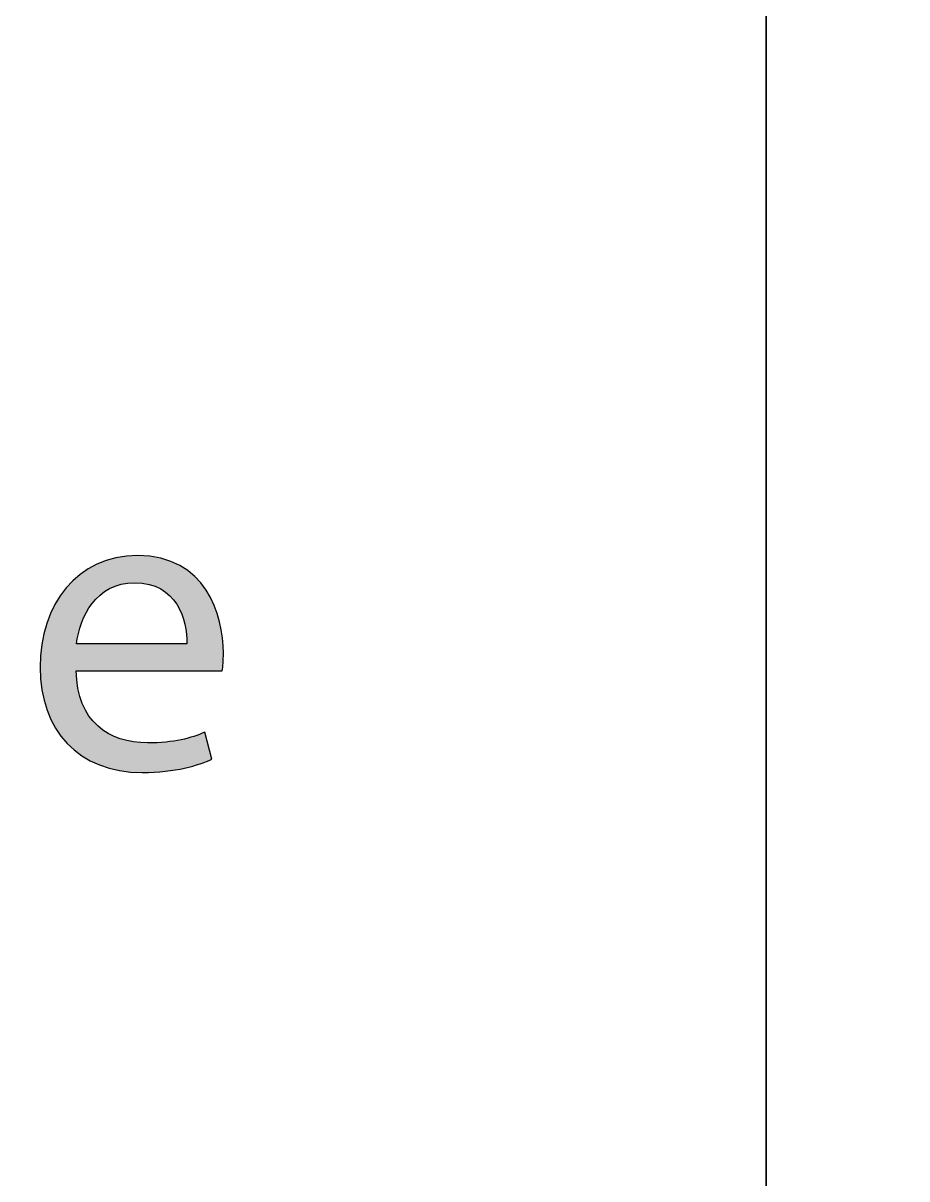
# Model space of a CAD drawing. Extents: x 0 to 360, y -268 to 0.
# Drawn here: x 261.81 to 267.99, y -180.27 to -172.2 of the extents above; entities that cross this region are included whole.
import ezdxf

# ---------------------------------------------------------------- set-up
doc = ezdxf.new("R2010")
doc.units = 0
doc.layers.add('LAYER_1', color=7, linetype='CONTINUOUS')

# ---------------------------------------------------------------- blocks, each defined once
blk = doc.blocks.new('*U286')
at = {"layer": 'LAYER_1', "color": 250}
for points in [[(262.3505, -176.1944), (262.3456, -175.9721), (262.3505, -175.9701)], [(262.3824, -176.1699), (262.3505, -175.9701), (262.3824, -175.9574)], [(262.3925, -176.1638), (262.3824, -175.9574), (262.3925, -175.9534)], [(262.4082, -176.1543), (262.3925, -175.9534), (262.4082, -175.9491)], [(262.4138, -176.151), (262.4082, -175.9491), (262.4138, -175.9476)], [(262.4175, -176.1487), (262.4138, -175.9476), (262.4175, -175.9466)], [(262.4559, -176.1316), (262.4175, -175.9466), (262.4559, -175.9361)], [(262.4617, -176.1298), (262.4559, -175.9361), (262.4617, -175.9345)], [(262.4866, -176.1221), (262.4617, -175.9345), (262.4866, -175.9306)], [(262.4918, -176.1205), (262.4866, -175.9306), (262.4918, -175.9298)], [(262.4976, -176.1187), (262.4918, -175.9298), (262.4976, -175.9288)], [(262.535, -176.1121), (262.4976, -175.9288), (262.535, -175.9229)], [(262.5429, -176.1107), (262.535, -175.9229), (262.5429, -175.9225)], [(262.5639, -176.1095), (262.5429, -175.9225), (262.5639, -175.9215)], [(262.5836, -176.1084), (262.5639, -175.9215), (262.5836, -175.9204)], [(262.5917, -176.1079), (262.5836, -175.9204), (262.5917, -175.92)], [(262.6124, -176.1091), (262.5917, -175.92), (262.6124, -175.919)], [(262.5917, -176.1079), (262.5917, -175.92), (262.6124, -176.1091)], [(262.6124, -176.1091), (262.6124, -175.919), (262.6447, -176.1109)], [(262.6447, -176.1109), (262.6447, -175.9208), (262.6455, -176.111)], [(262.6455, -176.111), (262.6455, -175.9208), (262.6813, -176.1174)], [(262.6813, -176.1174), (262.6813, -175.9228), (262.6926, -176.1195)], [(262.6926, -176.1195), (262.6926, -175.9234), (262.6977, -176.1211)], [(262.6977, -176.1211), (262.6977, -175.9237), (262.7357, -176.1331)], [(262.7357, -176.1331), (262.7357, -175.9304), (262.7743, -176.1513)], [(262.7743, -176.1513), (262.7743, -175.9371), (262.775, -176.1518)], [(262.775, -176.1518), (262.775, -175.9373), (262.8057, -176.1717)], [(262.8057, -176.1717), (262.8057, -175.9468), (262.8084, -176.1735)], [(262.8084, -176.1735), (262.8084, -175.9476), (262.8102, -176.175)], [(262.8102, -176.175), (262.8102, -175.9482), (262.8384, -176.1992)], [(262.8384, -176.1992), (262.8384, -175.9569), (262.8448, -176.2062)], [(262.8448, -176.2062), (262.8448, -175.9589), (262.8644, -176.2278)], [(262.8644, -176.2278), (262.8644, -175.968), (262.8867, -176.259)], [(262.2111, -176.4228), (262.199, -176.0607), (262.2111, -176.0502)], [(262.2209, -176.39), (262.2111, -176.0502), (262.2209, -176.0435)], [(262.2234, -176.3845), (262.2209, -176.0435), (262.2234, -176.0418)], [(262.2264, -176.3779), (262.2234, -176.0418), (262.2264, -176.0397)], [(262.2529, -176.3186), (262.2264, -176.0397), (262.2529, -176.0214)], [(262.267, -176.2947), (262.2529, -176.0214), (262.267, -176.0116)], [(262.273, -176.2846), (262.267, -176.0116), (262.273, -176.0085)], [(262.2733, -176.2841), (262.273, -176.0085), (262.2733, -176.0083)], [(262.2821, -176.2718), (262.2733, -176.0083), (262.2821, -176.0036)], [(262.2959, -176.2522), (262.2821, -176.0036), (262.2959, -175.9962)], [(262.3217, -176.222), (262.2959, -175.9962), (262.3217, -175.9824)], [(262.3275, -176.2164), (262.3217, -175.9824), (262.3275, -175.9792)], [(262.3346, -176.2096), (262.3275, -175.9792), (262.3346, -175.9764)], [(262.3456, -176.1991), (262.3346, -175.9764), (262.3456, -175.9721)], [(262.8867, -176.259), (262.8867, -175.9783), (262.9055, -176.292)], [(262.9055, -176.292), (262.9055, -175.987), (262.9072, -176.2958)], [(262.9072, -176.2958), (262.9072, -175.9878), (262.917, -176.3177)], [(262.917, -176.3177), (262.917, -175.994), (262.921, -176.3265)], [(262.921, -176.3265), (262.921, -175.9966), (262.94, -176.3881)], [(262.94, -176.3881), (262.94, -176.0087), (262.943, -176.3976)], [(262.943, -176.3976), (262.943, -176.0105), (262.9544, -176.4681)], [(262.9544, -176.4681), (262.9544, -176.0178), (262.9569, -176.5338)], [(262.1598, -177.2664), (262.1211, -176.1363), (262.1598, -176.0947)], [(262.1697, -177.2757), (262.1598, -176.0947), (262.1697, -176.0861)], [(262.1598, -177.2664), (262.1598, -176.0947), (262.1697, -177.2757)], [(262.1838, -177.2863), (262.1697, -176.0861), (262.1838, -176.0739)], [(262.1697, -177.2757), (262.1697, -176.0861), (262.1838, -177.2863)], [(262.1866, -176.7225), (262.1838, -176.0739), (262.1866, -176.0715)], [(262.1958, -176.4811), (262.1866, -176.0715), (262.1958, -176.0635)], [(262.199, -176.4629), (262.1958, -176.0635), (262.199, -176.0607)], [(262.0719, -177.1705), (262.0398, -176.2525), (262.0719, -176.1997)], [(262.0778, -177.1791), (262.0719, -176.1997), (262.0778, -176.1919)], [(262.0719, -177.1705), (262.0719, -176.1997), (262.0778, -177.1791)], [(262.1134, -177.2209), (262.0778, -176.1919), (262.1134, -176.1447)], [(262.0778, -177.1791), (262.0778, -176.1919), (262.1134, -177.2209)], [(262.1211, -177.23), (262.1134, -176.1447), (262.1211, -176.1363)], [(262.1134, -177.2209), (262.1134, -176.1447), (262.1211, -177.23)], [(262.1211, -177.23), (262.1211, -176.1363), (262.1598, -177.2664)], [(262.0355, -177.1154), (262.0073, -176.3177), (262.0355, -176.2596)], [(262.0398, -177.1233), (262.0355, -176.2596), (262.0398, -176.2525)], [(262.0355, -177.1154), (262.0355, -176.2596), (262.0398, -177.1233)], [(262.0398, -177.1233), (262.0398, -176.2525), (262.0719, -177.1705)], [(262.0043, -177.0558), (261.9804, -176.3872), (262.0043, -176.3238)], [(262.0073, -177.0629), (262.0043, -176.3238), (262.0073, -176.3177)], [(262.0043, -177.0558), (262.0043, -176.3238), (262.0073, -177.0629)], [(262.0073, -177.0629), (262.0073, -176.3177), (262.0355, -177.1154)], [(261.9785, -176.9919), (261.9593, -176.4604), (261.9785, -176.3921)], [(261.9804, -176.998), (261.9785, -176.3921), (261.9804, -176.3872)], [(261.9785, -176.9919), (261.9785, -176.3921), (261.9804, -176.998)], [(261.9804, -176.998), (261.9804, -176.3872), (262.0043, -177.0558)], [(261.9582, -176.9239), (261.944, -176.5371), (261.9582, -176.4641)], [(261.9593, -176.9289), (261.9582, -176.4641), (261.9593, -176.4604)], [(261.9582, -176.9239), (261.9582, -176.4641), (261.9593, -176.9289)], [(261.9593, -176.9289), (261.9593, -176.4604), (261.9785, -176.9919)], [(261.9348, -176.779), (261.9346, -176.6177), (261.9348, -176.6167)], [(261.9435, -176.852), (261.9348, -176.6167), (261.9435, -176.5394)], [(261.9348, -176.779), (261.9348, -176.6167), (261.9435, -176.852)], [(261.944, -176.8558), (261.9435, -176.5394), (261.944, -176.5371)], [(261.9435, -176.852), (261.9435, -176.5394), (261.944, -176.8558)], [(261.944, -176.8558), (261.944, -176.5371), (261.9582, -176.9239)], [(261.9346, -176.776), (261.9316, -176.6986), (261.9346, -176.6177)], [(261.9346, -176.776), (261.9346, -176.6177), (261.9348, -176.779)], [(262.1838, -177.2863), (262.1838, -176.7225), (262.1866, -177.2884)], [(262.1866, -177.2884), (262.1866, -176.751), (262.1958, -177.2954)], [(262.1958, -177.2954), (262.1958, -176.8467), (262.199, -177.2978)], [(262.199, -177.2978), (262.199, -176.8577), (262.2111, -177.3068)], [(262.2111, -177.3068), (262.2111, -176.8991), (262.2209, -177.3142)], [(262.2209, -177.3142), (262.2209, -176.933), (262.2234, -177.3161)], [(262.2234, -177.3161), (262.2234, -176.9415), (262.2264, -177.3179)], [(262.2264, -177.3179), (262.2264, -176.9518), (262.2529, -177.3336)], [(262.2529, -177.3336), (262.2529, -177.001), (262.267, -177.342)], [(262.267, -177.342), (262.267, -177.0271), (262.273, -177.3455)], [(262.273, -177.3455), (262.273, -177.0381), (262.2733, -177.3457)], [(262.2733, -177.3457), (262.2733, -177.0388), (262.2821, -177.3509)], [(262.2821, -177.3509), (262.2821, -177.0486), (262.2959, -177.3572)], [(262.2959, -177.3572), (262.2959, -177.0643), (262.3217, -177.369)], [(262.3217, -177.369), (262.3217, -177.0935), (262.3275, -177.3717)], [(262.3275, -177.3717), (262.3275, -177.1002), (262.3346, -177.3749)], [(262.3346, -177.3749), (262.3346, -177.1082), (262.3456, -177.3799)], [(262.3456, -177.3799), (262.3456, -177.1161), (262.3505, -177.3815)], [(262.3505, -177.3815), (262.3505, -177.1196), (262.3824, -177.3923)], [(262.3824, -177.3923), (262.3824, -177.1425), (262.3925, -177.3957)], [(262.3925, -177.3957), (262.3925, -177.1497), (262.4082, -177.4009)], [(262.4082, -177.4009), (262.4082, -177.161), (262.4138, -177.4028)], [(262.4138, -177.4028), (262.4138, -177.1634), (262.4175, -177.4037)], [(262.4175, -177.4037), (262.4175, -177.1651), (262.4559, -177.4125)], [(262.4559, -177.4125), (262.4559, -177.1819), (262.4617, -177.4138)], [(263.0064, -177.3841), (262.9627, -177.1924), (263.0064, -177.1807)], [(263.0116, -177.3827), (263.0064, -177.1807), (263.0116, -177.1787)], [(263.0485, -177.3725), (263.0116, -177.1787), (263.0485, -177.1645)], [(263.0542, -177.3703), (263.0485, -177.1645), (263.0542, -177.1623)], [(263.083, -177.3591), (263.0542, -177.1623), (263.083, -177.1513)], [(262.4617, -177.4138), (262.4617, -177.1845), (262.4866, -177.4195)], [(262.4866, -177.4195), (262.4866, -177.1954), (262.4918, -177.4202)], [(262.4918, -177.4202), (262.4918, -177.1977), (262.4976, -177.4209)], [(262.4976, -177.4209), (262.4976, -177.1991), (262.535, -177.4259)], [(262.535, -177.4259), (262.535, -177.2078), (262.5429, -177.4269)], [(262.5429, -177.4269), (262.5429, -177.2097), (262.5639, -177.4297)], [(262.5639, -177.4297), (262.5639, -177.2146), (262.5836, -177.4305)], [(262.5836, -177.4305), (262.5836, -177.2192), (262.5917, -177.4308)], [(262.5917, -177.4308), (262.5917, -177.2198), (262.6124, -177.4317)], [(262.6124, -177.4317), (262.6124, -177.2213), (262.6447, -177.4331)], [(262.6447, -177.4331), (262.6447, -177.2236), (262.6455, -177.4331)], [(262.6926, -177.4306), (262.6813, -177.2262), (262.6926, -177.2257)], [(262.6977, -177.4303), (262.6926, -177.2257), (262.6977, -177.2255)], [(262.7357, -177.4283), (262.6977, -177.2255), (262.7357, -177.2238)], [(262.7743, -177.4262), (262.7357, -177.2238), (262.7743, -177.222)], [(262.775, -177.4261), (262.7743, -177.222), (262.775, -177.222)], [(262.8057, -177.4245), (262.775, -177.222), (262.8057, -177.2206)], [(262.8084, -177.4241), (262.8057, -177.2206), (262.8084, -177.2205)], [(262.8102, -177.4237), (262.8084, -177.2205), (262.8102, -177.2204)], [(262.8384, -177.4191), (262.8102, -177.2204), (262.8384, -177.2162)], [(262.8448, -177.4181), (262.8384, -177.2162), (262.8448, -177.2153)], [(262.8644, -177.4149), (262.8448, -177.2153), (262.8644, -177.2124)], [(262.8867, -177.4112), (262.8644, -177.2124), (262.8867, -177.209)], [(262.9055, -177.4081), (262.8867, -177.209), (262.9055, -177.2062)], [(262.9072, -177.4078), (262.9055, -177.2062), (262.9072, -177.206)], [(262.917, -177.4062), (262.9072, -177.206), (262.917, -177.2045)], [(262.921, -177.4056), (262.917, -177.2045), (262.921, -177.2035)], [(262.94, -177.4024), (262.921, -177.2035), (262.94, -177.1984)], [(262.943, -177.4016), (262.94, -177.1984), (262.943, -177.1976)], [(262.9544, -177.3985), (262.943, -177.1976), (262.9544, -177.1946)], [(262.9569, -177.3978), (262.9544, -177.1946), (262.9569, -177.1939)], [(262.9627, -177.3962), (262.9569, -177.1939), (262.9627, -177.1924)]]:
    blk.add_solid(points, dxfattribs=at)
at = {"layer": 'LAYER_1', "color": 250, "extrusion": (0, 0, -1)}
for points in [[(-262.3505, -176.1944), (-262.3505, -175.9701), (-262.3824, -176.1699)], [(-262.3824, -176.1699), (-262.3824, -175.9574), (-262.3925, -176.1638)], [(-262.3925, -176.1638), (-262.3925, -175.9534), (-262.4082, -176.1543)], [(-262.4082, -176.1543), (-262.4082, -175.9491), (-262.4138, -176.151)], [(-262.4138, -176.151), (-262.4138, -175.9476), (-262.4175, -176.1487)], [(-262.4175, -176.1487), (-262.4175, -175.9466), (-262.4559, -176.1316)], [(-262.4559, -176.1316), (-262.4559, -175.9361), (-262.4617, -176.1298)], [(-262.4617, -176.1298), (-262.4617, -175.9345), (-262.4866, -176.1221)], [(-262.4866, -176.1221), (-262.4866, -175.9306), (-262.4918, -176.1205)], [(-262.4918, -176.1205), (-262.4918, -175.9298), (-262.4976, -176.1187)], [(-262.4976, -176.1187), (-262.4976, -175.9288), (-262.535, -176.1121)], [(-262.535, -176.1121), (-262.535, -175.9229), (-262.5429, -176.1107)], [(-262.5429, -176.1107), (-262.5429, -175.9225), (-262.5639, -176.1095)], [(-262.5639, -176.1095), (-262.5639, -175.9215), (-262.5836, -176.1084)], [(-262.5836, -176.1084), (-262.5836, -175.9204), (-262.5917, -176.1079)], [(-262.6447, -176.1109), (-262.6124, -175.919), (-262.6447, -175.9208)], [(-262.6455, -176.111), (-262.6447, -175.9208), (-262.6455, -175.9208)], [(-262.6813, -176.1174), (-262.6455, -175.9208), (-262.6813, -175.9228)], [(-262.6926, -176.1195), (-262.6813, -175.9228), (-262.6926, -175.9234)], [(-262.6977, -176.1211), (-262.6926, -175.9234), (-262.6977, -175.9237)], [(-262.7357, -176.1331), (-262.6977, -175.9237), (-262.7357, -175.9304)], [(-262.7743, -176.1513), (-262.7357, -175.9304), (-262.7743, -175.9371)], [(-262.775, -176.1518), (-262.7743, -175.9371), (-262.775, -175.9373)], [(-262.8057, -176.1717), (-262.775, -175.9373), (-262.8057, -175.9468)], [(-262.8084, -176.1735), (-262.8057, -175.9468), (-262.8084, -175.9476)], [(-262.8102, -176.175), (-262.8084, -175.9476), (-262.8102, -175.9482)], [(-262.8384, -176.1992), (-262.8102, -175.9482), (-262.8384, -175.9569)], [(-262.8448, -176.2062), (-262.8384, -175.9569), (-262.8448, -175.9589)], [(-262.8644, -176.2278), (-262.8448, -175.9589), (-262.8644, -175.968)], [(-262.8867, -176.259), (-262.8644, -175.968), (-262.8867, -175.9783)], [(-262.2111, -176.4228), (-262.2111, -176.0502), (-262.2209, -176.39)], [(-262.2209, -176.39), (-262.2209, -176.0435), (-262.2234, -176.3845)], [(-262.2234, -176.3845), (-262.2234, -176.0418), (-262.2264, -176.3779)], [(-262.2264, -176.3779), (-262.2264, -176.0397), (-262.2529, -176.3186)], [(-262.2529, -176.3186), (-262.2529, -176.0214), (-262.267, -176.2947)], [(-262.267, -176.2947), (-262.267, -176.0116), (-262.273, -176.2846)], [(-262.273, -176.2846), (-262.273, -176.0085), (-262.2733, -176.2841)], [(-262.2733, -176.2841), (-262.2733, -176.0083), (-262.2821, -176.2718)], [(-262.2821, -176.2718), (-262.2821, -176.0036), (-262.2959, -176.2522)], [(-262.2959, -176.2522), (-262.2959, -175.9962), (-262.3217, -176.222)], [(-262.3217, -176.222), (-262.3217, -175.9824), (-262.3275, -176.2164)], [(-262.3275, -176.2164), (-262.3275, -175.9792), (-262.3346, -176.2096)], [(-262.3346, -176.2096), (-262.3346, -175.9764), (-262.3456, -176.1991)], [(-262.3456, -176.1991), (-262.3456, -175.9721), (-262.3505, -176.1944)], [(-262.9055, -176.292), (-262.8867, -175.9783), (-262.9055, -175.987)], [(-262.9072, -176.2958), (-262.9055, -175.987), (-262.9072, -175.9878)], [(-262.917, -176.3177), (-262.9072, -175.9878), (-262.917, -175.994)], [(-262.921, -176.3265), (-262.917, -175.994), (-262.921, -175.9966)], [(-262.94, -176.3881), (-262.921, -175.9966), (-262.94, -176.0087)], [(-262.943, -176.3976), (-262.94, -176.0087), (-262.943, -176.0105)], [(-262.9544, -176.4681), (-262.943, -176.0105), (-262.9544, -176.0178)], [(-262.9569, -176.5338), (-262.9544, -176.0178), (-262.9569, -176.0194)], [(-262.9569, -176.7225), (-262.9569, -176.0194), (-262.9627, -176.7225)], [(-262.9627, -176.7225), (-262.9569, -176.0194), (-262.9627, -176.0231)], [(-262.9627, -176.7225), (-262.9627, -176.0231), (-263.0064, -176.7225)], [(-263.0064, -176.7225), (-262.9627, -176.0231), (-263.0064, -176.0596)], [(-262.1838, -176.7225), (-262.1838, -176.0739), (-262.1866, -176.7225)], [(-262.1866, -176.5338), (-262.1866, -176.0715), (-262.1958, -176.4811)], [(-262.1958, -176.4811), (-262.1958, -176.0635), (-262.199, -176.4629)], [(-262.199, -176.4629), (-262.199, -176.0607), (-262.2111, -176.4228)], [(-263.0064, -176.7225), (-263.0064, -176.0596), (-263.0116, -176.7225)], [(-263.0116, -176.7225), (-263.0064, -176.0596), (-263.0116, -176.064)], [(-263.0116, -176.7225), (-263.0116, -176.064), (-263.0485, -176.7225)], [(-263.0485, -176.7225), (-263.0116, -176.064), (-263.0485, -176.1035)], [(-263.0485, -176.7225), (-263.0485, -176.1035), (-263.0542, -176.7225)], [(-263.0542, -176.7225), (-263.0485, -176.1035), (-263.0542, -176.1096)], [(-263.0542, -176.7225), (-263.0542, -176.1096), (-263.083, -176.7225)], [(-263.083, -176.7225), (-263.0542, -176.1096), (-263.083, -176.1485)], [(-263.083, -176.7225), (-263.083, -176.1485), (-263.0909, -176.7225)], [(-263.0909, -176.7225), (-263.083, -176.1485), (-263.0909, -176.1592)], [(-263.0909, -176.7225), (-263.0909, -176.1592), (-263.1312, -176.7225)], [(-263.1312, -176.7225), (-263.0909, -176.1592), (-263.1312, -176.2355)], [(-263.1312, -176.7225), (-263.1312, -176.2355), (-263.1479, -176.7225)], [(-263.1479, -176.7225), (-263.1312, -176.2355), (-263.1479, -176.267)], [(-263.1479, -176.7225), (-263.1479, -176.267), (-263.1852, -176.7225)], [(-263.1852, -176.7225), (-263.1479, -176.267), (-263.1852, -176.3807)], [(-263.1852, -176.7225), (-263.1852, -176.3807), (-263.2029, -176.7225)], [(-263.2029, -176.7225), (-263.1852, -176.3807), (-263.2029, -176.4786)], [(-262.1866, -176.7225), (-262.1866, -176.5338), (-262.1958, -176.7225)], [(-262.1958, -176.7225), (-262.1866, -176.5338), (-262.1958, -176.5338)], [(-262.1958, -176.7225), (-262.1958, -176.5338), (-262.199, -176.7225)], [(-262.199, -176.7225), (-262.1958, -176.5338), (-262.199, -176.5338)], [(-262.199, -176.7225), (-262.199, -176.5338), (-262.2111, -176.7225)], [(-262.2111, -176.7225), (-262.199, -176.5338), (-262.2111, -176.5338)], [(-262.2111, -176.7225), (-262.2111, -176.5338), (-262.2209, -176.7225)], [(-262.2209, -176.7225), (-262.2111, -176.5338), (-262.2209, -176.5338)], [(-262.2209, -176.7225), (-262.2209, -176.5338), (-262.2234, -176.7225)], [(-262.2234, -176.7225), (-262.2209, -176.5338), (-262.2234, -176.5338)], [(-262.2234, -176.7225), (-262.2234, -176.5338), (-262.2264, -176.7225)], [(-262.2264, -176.7225), (-262.2234, -176.5338), (-262.2264, -176.5338)], [(-262.2264, -176.7225), (-262.2264, -176.5338), (-262.2529, -176.7225)], [(-262.2529, -176.7225), (-262.2264, -176.5338), (-262.2529, -176.5338)], [(-262.2529, -176.7225), (-262.2529, -176.5338), (-262.267, -176.7225)], [(-262.267, -176.7225), (-262.2529, -176.5338), (-262.267, -176.5338)], [(-262.267, -176.7225), (-262.267, -176.5338), (-262.273, -176.7225)], [(-262.273, -176.7225), (-262.267, -176.5338), (-262.273, -176.5338)], [(-262.273, -176.7225), (-262.273, -176.5338), (-262.2733, -176.7225)], [(-262.2733, -176.7225), (-262.273, -176.5338), (-262.2733, -176.5338)], [(-262.2733, -176.7225), (-262.2733, -176.5338), (-262.2821, -176.7225)], [(-262.2821, -176.7225), (-262.2733, -176.5338), (-262.2821, -176.5338)], [(-262.2821, -176.7225), (-262.2821, -176.5338), (-262.2959, -176.7225)], [(-262.2959, -176.7225), (-262.2821, -176.5338), (-262.2959, -176.5338)], [(-262.2959, -176.7225), (-262.2959, -176.5338), (-262.3217, -176.7225)], [(-262.3217, -176.7225), (-262.2959, -176.5338), (-262.3217, -176.5338)], [(-262.3217, -176.7225), (-262.3217, -176.5338), (-262.3275, -176.7225)], [(-262.3275, -176.7225), (-262.3217, -176.5338), (-262.3275, -176.5338)], [(-262.3275, -176.7225), (-262.3275, -176.5338), (-262.3346, -176.7225)], [(-262.3346, -176.7225), (-262.3275, -176.5338), (-262.3346, -176.5338)], [(-262.3346, -176.7225), (-262.3346, -176.5338), (-262.3456, -176.7225)], [(-262.3456, -176.7225), (-262.3346, -176.5338), (-262.3456, -176.5338)], [(-262.3456, -176.7225), (-262.3456, -176.5338), (-262.3505, -176.7225)], [(-262.3505, -176.7225), (-262.3456, -176.5338), (-262.3505, -176.5338)], [(-262.3505, -176.7225), (-262.3505, -176.5338), (-262.3824, -176.7225)], [(-262.3824, -176.7225), (-262.3505, -176.5338), (-262.3824, -176.5338)], [(-262.3824, -176.7225), (-262.3824, -176.5338), (-262.3925, -176.7225)], [(-262.3925, -176.7225), (-262.3824, -176.5338), (-262.3925, -176.5338)], [(-262.3925, -176.7225), (-262.3925, -176.5338), (-262.4082, -176.7225)], [(-262.4082, -176.7225), (-262.3925, -176.5338), (-262.4082, -176.5338)], [(-262.4082, -176.7225), (-262.4082, -176.5338), (-262.4138, -176.7225)], [(-262.4138, -176.7225), (-262.4082, -176.5338), (-262.4138, -176.5338)], [(-262.4138, -176.7225), (-262.4138, -176.5338), (-262.4175, -176.7225)], [(-262.4175, -176.7225), (-262.4138, -176.5338), (-262.4175, -176.5338)], [(-262.4175, -176.7225), (-262.4175, -176.5338), (-262.4559, -176.7225)], [(-262.4559, -176.7225), (-262.4175, -176.5338), (-262.4559, -176.5338)], [(-262.4559, -176.7225), (-262.4559, -176.5338), (-262.4617, -176.7225)], [(-262.4617, -176.7225), (-262.4559, -176.5338), (-262.4617, -176.5338)], [(-262.4617, -176.7225), (-262.4617, -176.5338), (-262.4866, -176.7225)], [(-262.4866, -176.7225), (-262.4617, -176.5338), (-262.4866, -176.5338)], [(-262.4866, -176.7225), (-262.4866, -176.5338), (-262.4918, -176.7225)], [(-262.4918, -176.7225), (-262.4866, -176.5338), (-262.4918, -176.5338)], [(-262.4918, -176.7225), (-262.4918, -176.5338), (-262.4976, -176.7225)], [(-262.4976, -176.7225), (-262.4918, -176.5338), (-262.4976, -176.5338)], [(-262.4976, -176.7225), (-262.4976, -176.5338), (-262.535, -176.7225)], [(-262.535, -176.7225), (-262.4976, -176.5338), (-262.535, -176.5338)], [(-262.535, -176.7225), (-262.535, -176.5338), (-262.5429, -176.7225)], [(-262.5429, -176.7225), (-262.535, -176.5338), (-262.5429, -176.5338)], [(-262.5429, -176.7225), (-262.5429, -176.5338), (-262.5639, -176.7225)], [(-262.5639, -176.7225), (-262.5429, -176.5338), (-262.5639, -176.5338)], [(-262.5639, -176.7225), (-262.5639, -176.5338), (-262.5836, -176.7225)], [(-262.5836, -176.7225), (-262.5639, -176.5338), (-262.5836, -176.5338)], [(-262.5836, -176.7225), (-262.5836, -176.5338), (-262.5917, -176.7225)], [(-262.5917, -176.7225), (-262.5836, -176.5338), (-262.5917, -176.5338)], [(-262.5917, -176.7225), (-262.5917, -176.5338), (-262.6124, -176.7225)], [(-262.6124, -176.7225), (-262.5917, -176.5338), (-262.6124, -176.5338)], [(-262.6124, -176.7225), (-262.6124, -176.5338), (-262.6447, -176.7225)], [(-262.6447, -176.7225), (-262.6124, -176.5338), (-262.6447, -176.5338)], [(-262.6447, -176.7225), (-262.6447, -176.5338), (-262.6455, -176.7225)], [(-262.6455, -176.7225), (-262.6447, -176.5338), (-262.6455, -176.5338)], [(-262.6455, -176.7225), (-262.6455, -176.5338), (-262.6813, -176.7225)], [(-262.6813, -176.7225), (-262.6455, -176.5338), (-262.6813, -176.5338)], [(-262.6813, -176.7225), (-262.6813, -176.5338), (-262.6926, -176.7225)], [(-262.6926, -176.7225), (-262.6813, -176.5338), (-262.6926, -176.5338)], [(-262.6926, -176.7225), (-262.6926, -176.5338), (-262.6977, -176.7225)], [(-262.6977, -176.7225), (-262.6926, -176.5338), (-262.6977, -176.5338)], [(-262.6977, -176.7225), (-262.6977, -176.5338), (-262.7357, -176.7225)], [(-262.7357, -176.7225), (-262.6977, -176.5338), (-262.7357, -176.5338)], [(-262.7357, -176.7225), (-262.7357, -176.5338), (-262.7743, -176.7225)], [(-262.7743, -176.7225), (-262.7357, -176.5338), (-262.7743, -176.5338)], [(-262.7743, -176.7225), (-262.7743, -176.5338), (-262.775, -176.7225)], [(-262.775, -176.7225), (-262.7743, -176.5338), (-262.775, -176.5338)], [(-262.775, -176.7225), (-262.775, -176.5338), (-262.8057, -176.7225)], [(-262.8057, -176.7225), (-262.775, -176.5338), (-262.8057, -176.5338)], [(-262.8057, -176.7225), (-262.8057, -176.5338), (-262.8084, -176.7225)], [(-262.8084, -176.7225), (-262.8057, -176.5338), (-262.8084, -176.5338)], [(-262.8084, -176.7225), (-262.8084, -176.5338), (-262.8102, -176.7225)], [(-262.8102, -176.7225), (-262.8084, -176.5338), (-262.8102, -176.5338)], [(-262.8102, -176.7225), (-262.8102, -176.5338), (-262.8384, -176.7225)], [(-262.8384, -176.7225), (-262.8102, -176.5338), (-262.8384, -176.5338)], [(-262.8384, -176.7225), (-262.8384, -176.5338), (-262.8448, -176.7225)], [(-262.8448, -176.7225), (-262.8384, -176.5338), (-262.8448, -176.5338)], [(-262.8448, -176.7225), (-262.8448, -176.5338), (-262.8644, -176.7225)], [(-262.8644, -176.7225), (-262.8448, -176.5338), (-262.8644, -176.5338)], [(-262.8644, -176.7225), (-262.8644, -176.5338), (-262.8867, -176.7225)], [(-262.8867, -176.7225), (-262.8644, -176.5338), (-262.8867, -176.5338)], [(-262.8867, -176.7225), (-262.8867, -176.5338), (-262.9055, -176.7225)], [(-262.9055, -176.7225), (-262.8867, -176.5338), (-262.9055, -176.5338)], [(-262.9055, -176.7225), (-262.9055, -176.5338), (-262.9072, -176.7225)], [(-262.9072, -176.7225), (-262.9055, -176.5338), (-262.9072, -176.5338)], [(-262.9072, -176.7225), (-262.9072, -176.5338), (-262.917, -176.7225)], [(-262.917, -176.7225), (-262.9072, -176.5338), (-262.917, -176.5338)], [(-262.917, -176.7225), (-262.917, -176.5338), (-262.921, -176.7225)], [(-262.921, -176.7225), (-262.917, -176.5338), (-262.921, -176.5338)], [(-262.921, -176.7225), (-262.921, -176.5338), (-262.94, -176.7225)], [(-262.94, -176.7225), (-262.921, -176.5338), (-262.94, -176.5338)], [(-262.94, -176.7225), (-262.94, -176.5338), (-262.943, -176.7225)], [(-262.943, -176.7225), (-262.94, -176.5338), (-262.943, -176.5338)], [(-262.943, -176.7225), (-262.943, -176.5338), (-262.9544, -176.7225)], [(-262.9544, -176.7225), (-262.943, -176.5338), (-262.9544, -176.5338)], [(-262.9544, -176.7225), (-262.9544, -176.5338), (-262.9569, -176.7225)], [(-262.9569, -176.7225), (-262.9544, -176.5338), (-262.9569, -176.5338)], [(-263.2029, -176.7225), (-263.2029, -176.4786), (-263.2056, -176.6848)], [(-263.2056, -176.6848), (-263.2029, -176.4786), (-263.2056, -176.4938)], [(-263.2056, -176.6848), (-263.2056, -176.4938), (-263.2118, -176.5997)], [(-262.1866, -177.2884), (-262.1838, -176.7225), (-262.1866, -176.751)], [(-262.1958, -177.2954), (-262.1866, -176.751), (-262.1958, -176.8467)], [(-262.199, -177.2978), (-262.1958, -176.8467), (-262.199, -176.8577)], [(-262.2111, -177.3068), (-262.199, -176.8577), (-262.2111, -176.8991)], [(-262.2209, -177.3142), (-262.2111, -176.8991), (-262.2209, -176.933)], [(-262.2234, -177.3161), (-262.2209, -176.933), (-262.2234, -176.9415)], [(-262.2264, -177.3179), (-262.2234, -176.9415), (-262.2264, -176.9518)], [(-262.2529, -177.3336), (-262.2264, -176.9518), (-262.2529, -177.001)], [(-262.267, -177.342), (-262.2529, -177.001), (-262.267, -177.0271)], [(-262.273, -177.3455), (-262.267, -177.0271), (-262.273, -177.0381)], [(-262.2733, -177.3457), (-262.273, -177.0381), (-262.2733, -177.0388)], [(-262.2821, -177.3509), (-262.2733, -177.0388), (-262.2821, -177.0486)], [(-262.2959, -177.3572), (-262.2821, -177.0486), (-262.2959, -177.0643)], [(-262.3217, -177.369), (-262.2959, -177.0643), (-262.3217, -177.0935)], [(-262.3275, -177.3717), (-262.3217, -177.0935), (-262.3275, -177.1002)], [(-262.3346, -177.3749), (-262.3275, -177.1002), (-262.3346, -177.1082)], [(-262.3456, -177.3799), (-262.3346, -177.1082), (-262.3456, -177.1161)], [(-262.3505, -177.3815), (-262.3456, -177.1161), (-262.3505, -177.1196)], [(-262.3824, -177.3923), (-262.3505, -177.1196), (-262.3824, -177.1425)], [(-262.3925, -177.3957), (-262.3824, -177.1425), (-262.3925, -177.1497)], [(-262.4082, -177.4009), (-262.3925, -177.1497), (-262.4082, -177.161)], [(-262.4138, -177.4028), (-262.4082, -177.161), (-262.4138, -177.1634)], [(-262.4175, -177.4037), (-262.4138, -177.1634), (-262.4175, -177.1651)], [(-262.4559, -177.4125), (-262.4175, -177.1651), (-262.4559, -177.1819)], [(-262.4617, -177.4138), (-262.4559, -177.1819), (-262.4617, -177.1845)], [(-263.0064, -177.3841), (-263.0064, -177.1807), (-263.0116, -177.3827)], [(-263.0116, -177.3827), (-263.0116, -177.1787), (-263.0485, -177.3725)], [(-263.0485, -177.3725), (-263.0485, -177.1645), (-263.0542, -177.3703)], [(-263.0542, -177.3703), (-263.0542, -177.1623), (-263.083, -177.3591)], [(-263.083, -177.3591), (-263.083, -177.1513), (-263.0909, -177.356)], [(-263.0909, -177.356), (-263.083, -177.1513), (-263.0909, -177.1823)], [(-262.4866, -177.4195), (-262.4617, -177.1845), (-262.4866, -177.1954)], [(-262.4918, -177.4202), (-262.4866, -177.1954), (-262.4918, -177.1977)], [(-262.4976, -177.4209), (-262.4918, -177.1977), (-262.4976, -177.1991)], [(-262.535, -177.4259), (-262.4976, -177.1991), (-262.535, -177.2078)], [(-262.5429, -177.4269), (-262.535, -177.2078), (-262.5429, -177.2097)], [(-262.5639, -177.4297), (-262.5429, -177.2097), (-262.5639, -177.2146)], [(-262.5836, -177.4305), (-262.5639, -177.2146), (-262.5836, -177.2192)], [(-262.5917, -177.4308), (-262.5836, -177.2192), (-262.5917, -177.2198)], [(-262.6124, -177.4317), (-262.5917, -177.2198), (-262.6124, -177.2213)], [(-262.6447, -177.4331), (-262.6124, -177.2213), (-262.6447, -177.2236)], [(-262.6455, -177.4331), (-262.6447, -177.2236), (-262.6455, -177.2237)], [(-262.6455, -177.4331), (-262.6455, -177.2237), (-262.6813, -177.4312)], [(-262.6813, -177.4312), (-262.6455, -177.2237), (-262.6813, -177.2262)], [(-262.6813, -177.4312), (-262.6813, -177.2262), (-262.6926, -177.4306)], [(-262.6926, -177.4306), (-262.6926, -177.2257), (-262.6977, -177.4303)], [(-262.6977, -177.4303), (-262.6977, -177.2255), (-262.7357, -177.4283)], [(-262.7357, -177.4283), (-262.7357, -177.2238), (-262.7743, -177.4262)], [(-262.7743, -177.4262), (-262.7743, -177.222), (-262.775, -177.4261)], [(-262.775, -177.4261), (-262.775, -177.222), (-262.8057, -177.4245)], [(-262.8057, -177.4245), (-262.8057, -177.2206), (-262.8084, -177.4241)], [(-262.8084, -177.4241), (-262.8084, -177.2205), (-262.8102, -177.4237)], [(-262.8102, -177.4237), (-262.8102, -177.2204), (-262.8384, -177.4191)], [(-262.8384, -177.4191), (-262.8384, -177.2162), (-262.8448, -177.4181)], [(-262.8448, -177.4181), (-262.8448, -177.2153), (-262.8644, -177.4149)], [(-262.8644, -177.4149), (-262.8644, -177.2124), (-262.8867, -177.4112)], [(-262.8867, -177.4112), (-262.8867, -177.209), (-262.9055, -177.4081)], [(-262.9055, -177.4081), (-262.9055, -177.2062), (-262.9072, -177.4078)], [(-262.9072, -177.4078), (-262.9072, -177.206), (-262.917, -177.4062)], [(-262.917, -177.4062), (-262.917, -177.2045), (-262.921, -177.4056)], [(-262.921, -177.4056), (-262.921, -177.2035), (-262.94, -177.4024)], [(-262.94, -177.4024), (-262.94, -177.1984), (-262.943, -177.4016)], [(-262.943, -177.4016), (-262.943, -177.1976), (-262.9544, -177.3985)], [(-262.9544, -177.3985), (-262.9544, -177.1946), (-262.9569, -177.3978)], [(-262.9569, -177.3978), (-262.9569, -177.1939), (-262.9627, -177.3962)], [(-262.9627, -177.3962), (-262.9627, -177.1924), (-263.0064, -177.3841)], [(-263.0909, -177.356), (-263.0909, -177.1823), (-263.1312, -177.3403)]]:
    blk.add_solid(points, dxfattribs=at)
blk = doc.blocks.new('BLOCK_33')
at = {"layer": 'LAYER_1'}
for points, knots in [([(262.1838, -176.7225), (262.1893, -177.0795), (262.4146, -177.2262), (262.6813, -177.2262), (262.8701, -177.2262), (262.9872, -177.1933), (263.083, -177.1513), (263.083, -177.1513), (263.1312, -177.3403), (263.1312, -177.3403), (263.0382, -177.3823), (262.8763, -177.4331), (262.6455, -177.4331), (262.199, -177.4331), (261.9316, -177.1363), (261.9316, -176.6986), (261.9316, -176.2609), (262.1893, -175.919), (262.6124, -175.919), (263.0892, -175.919), (263.2118, -176.3327), (263.2118, -176.5997), (263.2118, -176.6536), (263.2091, -176.6926), (263.2029, -176.7225), (263.2029, -176.7225), (262.1838, -176.7225), (262.1838, -176.7225)], [0, 0, 0, 0, 1, 1, 1, 2, 2, 2, 3, 3, 3, 4, 4, 4, 5, 5, 5, 6, 6, 6, 7, 7, 7, 8, 8, 8, 9, 9, 9, 9]), ([(262.9569, -176.5338), (262.9603, -176.3687), (262.888, -176.1079), (262.5917, -176.1079), (262.3216, -176.1079), (262.2079, -176.3508), (262.1866, -176.5338), (262.1866, -176.5338), (262.9569, -176.5338), (262.9569, -176.5338)], [0, 0, 0, 0, 1, 1, 1, 2, 2, 2, 3, 3, 3, 3])]:
    blk.add_open_spline(points, degree=3, knots=knots, dxfattribs=at)
at = {"layer": 'LAYER_1', "color": 250}
blk.add_blockref('*U286', (0, 0), dxfattribs=at)
blk = doc.blocks.new('BLOCK_20')
at = {"layer": 'LAYER_1', "color": 250}
for points in [[(267.0001, -196.0003), (218.9665, -196.0003), (218.9665, -140.0002), (267.0001, -140.0002), (267.0001, -196.0003)], [(291, -196.0003), (267.0042, -196.0003), (267.0042, -140.0002), (291, -140.0002), (291, -196.0003)]]:
    blk.add_lwpolyline(points, dxfattribs=at)
at = {"layer": 'LAYER_1'}
blk.add_blockref('BLOCK_33', (0, 0), dxfattribs=at)
blk = doc.blocks.new('BLOCK_17')
at = {"layer": 'LAYER_1'}
blk.add_blockref('BLOCK_20', (0, 0), dxfattribs=at)

msp = doc.modelspace()

# ---------------------------------------------------------------- block references
at = {"layer": 'LAYER_1'}
msp.add_blockref('BLOCK_17', (0, 0), dxfattribs=at)

doc.saveas('drawing.dxf')
